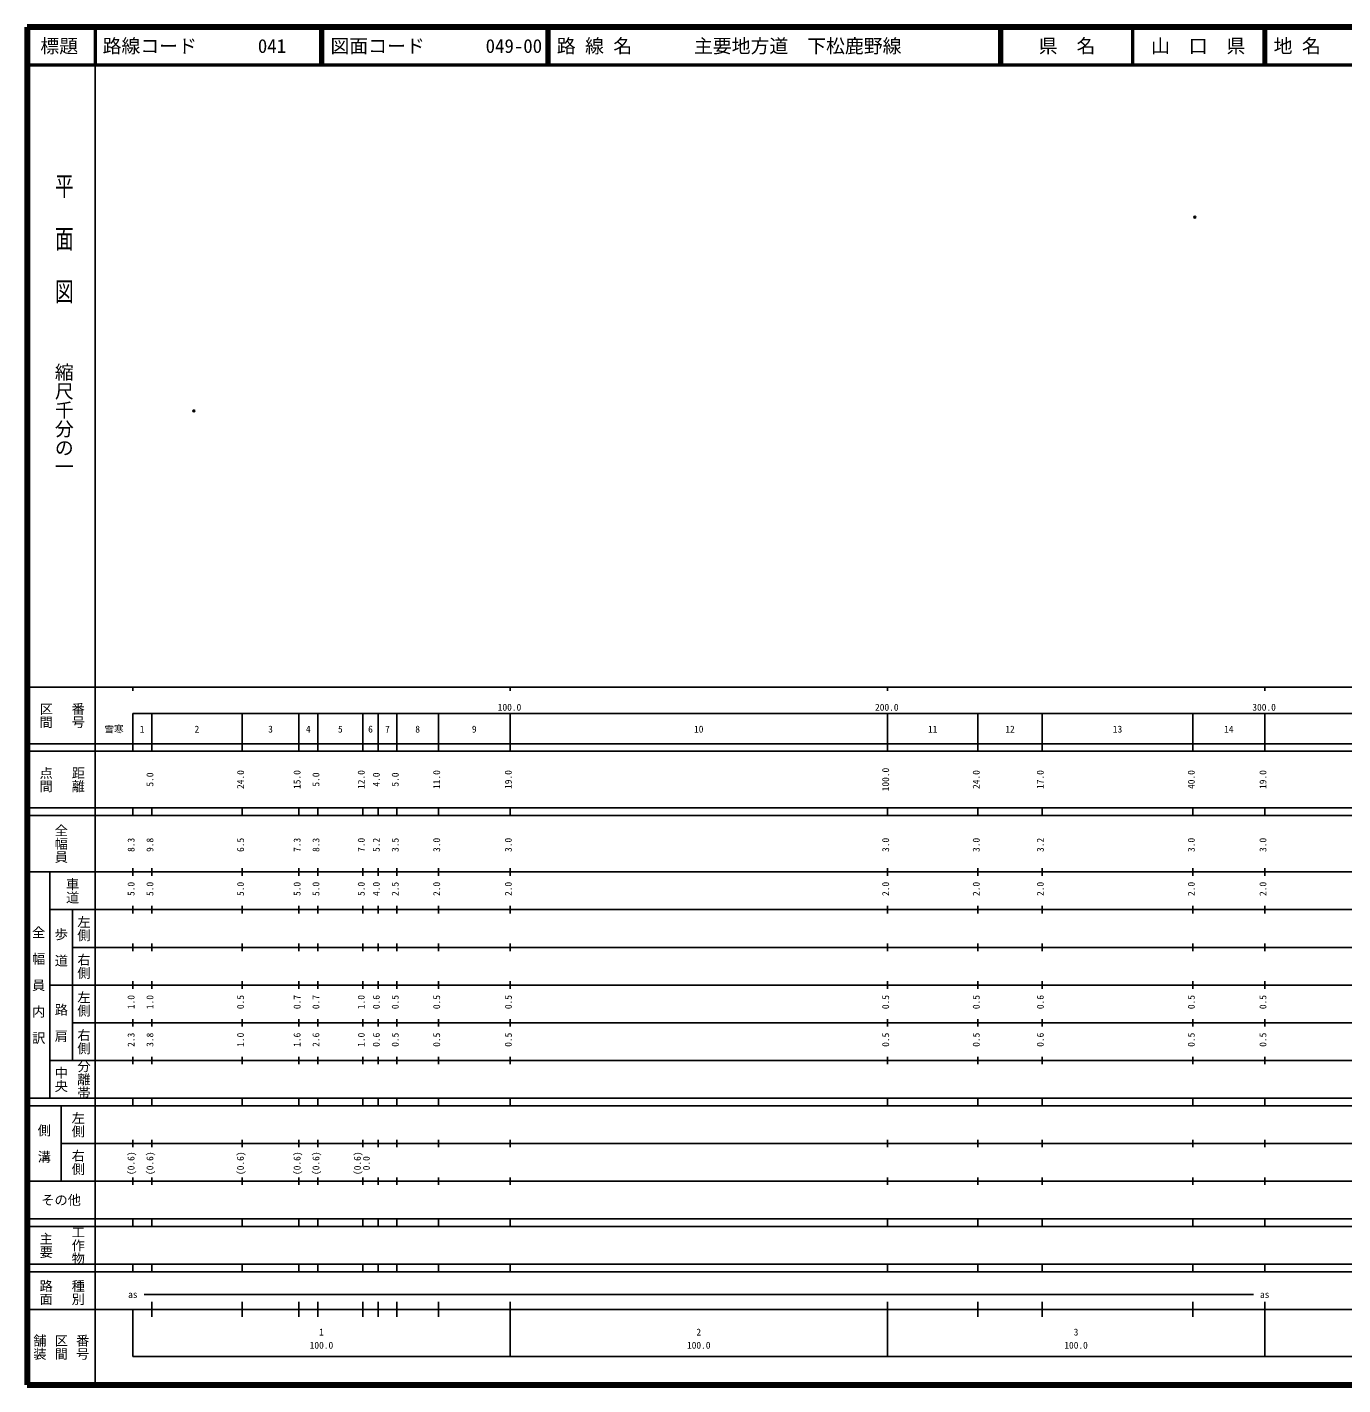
# Model space of a CAD drawing. Units: millimetres on the paper. Extents: x 40 to 680, y 20 to 380.
# Drawn here: x 40 to 388.7, y 20 to 380 of the extents above; entities that cross this region are included whole.
import ezdxf
from ezdxf.enums import TextEntityAlignment as Align

# ---------------------------------------------------------------- set-up
doc = ezdxf.new("R2010")
doc.units = ezdxf.units.MM
doc.header["$PDMODE"] = 32
doc.header["$PDSIZE"] = 0.5
doc.layers.add('M-OTRS', color=6, linetype='Continuous')
doc.layers.add('M-TTL-TXT', color=7, linetype='Continuous')
for name, color, linetype, lineweight in [('M-TTL', 2, 'Continuous', 140), ('M-TTL-BAND', 7, 'Continuous', 25), ('M-TTL-LINE', 7, 'Continuous', 50)]:
    doc.layers.add(name, color=color, linetype=linetype, lineweight=lineweight)
doc.styles.add('@ＭＳ ゴシック', font='')
doc.styles.add('ＭＳ ゴシック', font='')
doc.styles.get('@ＭＳ ゴシック').set_extended_font_data('@MS Gothic')
doc.styles.get('ＭＳ ゴシック').set_extended_font_data('MS Gothic')

msp = doc.modelspace()

# ---------------------------------------------------------------- linework, layer by layer
at = {"layer": 'M-OTRS'}
for p in [(349.48, 329.635), (84.201, 278.227)]:
    msp.add_point(p, dxfattribs=at)
at = {"layer": 'M-TTL'}
for p, q in [((40, 380), (40, 20)), ((680, 380), (40, 380)), ((40, 20), (680, 20))]:
    msp.add_line(p, q, dxfattribs=at)
at = {"layer": 'M-TTL-BAND'}
for p, q in [((58, 370), (58, 20)), ((40, 205), (579, 205)), ((68, 205), (68, 204)), ((168, 205), (168, 204)), ((268, 205), (268, 204)), ((368, 205), (368, 204)), ((68, 198), (579, 198)), ((68, 198), (68, 188)), ((73, 188), (73, 198)), ((97, 188), (97, 198)), ((112, 188), (112, 198)), ((117, 188), (117, 198)), ((129, 188), (129, 198)), ((133, 188), (133, 198)), ((138, 188), (138, 198)), ((149, 188), (149, 198)), ((168, 188), (168, 198)), ((268, 188), (268, 198)), ((292, 188), (292, 198)), ((309, 188), (309, 198)), ((349, 188), (349, 198)), ((368, 188), (368, 198)), ((40, 190), (579, 190)), ((40, 188), (579, 188)), ((40, 173), (579, 173)), ((68, 171), (68, 173)), ((73, 171), (73, 173)), ((97, 171), (97, 173)), ((112, 171), (112, 173)), ((117, 171), (117, 173)), ((129, 171), (129, 173)), ((133, 171), (133, 173)), ((138, 171), (138, 173)), ((149, 171), (149, 173)), ((168, 171), (168, 173)), ((268, 171), (268, 173)), ((292, 171), (292, 173)), ((309, 171), (309, 173)), ((349, 171), (349, 173)), ((368, 171), (368, 173)), ((40, 171), (579, 171)), ((40, 156), (579, 156)), ((46, 96), (46, 156)), ((68, 155), (68, 157)), ((73, 155), (73, 157)), ((97, 155), (97, 157)), ((112, 155), (112, 157)), ((117, 155), (117, 157)), ((129, 155), (129, 157)), ((133, 155), (133, 157)), ((138, 155), (138, 157)), ((149, 155), (149, 157)), ((168, 155), (168, 157)), ((268, 155), (268, 157)), ((292, 155), (292, 157)), ((309, 155), (309, 157)), ((349, 155), (349, 157)), ((368, 155), (368, 157)), ((46, 146), (579, 146)), ((52, 146), (52, 106)), ((68, 145), (68, 147)), ((73, 145), (73, 147)), ((97, 145), (97, 147)), ((112, 145), (112, 147)), ((117, 145), (117, 147)), ((129, 145), (129, 147)), ((133, 145), (133, 147)), ((138, 145), (138, 147)), ((149, 145), (149, 147)), ((168, 145), (168, 147)), ((268, 145), (268, 147)), ((292, 145), (292, 147)), ((309, 145), (309, 147)), ((349, 145), (349, 147)), ((368, 145), (368, 147)), ((68, 135), (68, 137)), ((73, 135), (73, 137)), ((97, 135), (97, 137)), ((112, 135), (112, 137)), ((117, 135), (117, 137)), ((129, 135), (129, 137)), ((133, 135), (133, 137)), ((138, 135), (138, 137)), ((149, 135), (149, 137)), ((168, 135), (168, 137)), ((268, 135), (268, 137)), ((292, 135), (292, 137)), ((309, 135), (309, 137)), ((349, 135), (349, 137)), ((368, 135), (368, 137)), ((52, 136), (579, 136)), ((46, 126), (579, 126)), ((68, 125), (68, 127)), ((73, 125), (73, 127)), ((97, 125), (97, 127)), ((112, 125), (112, 127)), ((117, 125), (117, 127)), ((129, 125), (129, 127)), ((133, 125), (133, 127)), ((138, 125), (138, 127)), ((149, 125), (149, 127)), ((168, 125), (168, 127)), ((268, 125), (268, 127)), ((292, 125), (292, 127)), ((309, 125), (309, 127)), ((349, 125), (349, 127)), ((368, 125), (368, 127)), ((52, 116), (579, 116)), ((68, 115), (68, 117)), ((73, 115), (73, 117)), ((97, 115), (97, 117)), ((112, 115), (112, 117)), ((117, 115), (117, 117)), ((129, 115), (129, 117)), ((133, 115), (133, 117)), ((138, 115), (138, 117)), ((149, 115), (149, 117)), ((168, 115), (168, 117)), ((268, 115), (268, 117)), ((292, 115), (292, 117)), ((309, 115), (309, 117)), ((349, 115), (349, 117)), ((368, 115), (368, 117)), ((46, 106), (579, 106)), ((68, 105), (68, 107)), ((73, 105), (73, 107)), ((97, 105), (97, 107)), ((112, 105), (112, 107)), ((117, 105), (117, 107)), ((129, 105), (129, 107)), ((133, 105), (133, 107)), ((138, 105), (138, 107)), ((149, 105), (149, 107)), ((168, 105), (168, 107)), ((268, 105), (268, 107)), ((292, 105), (292, 107)), ((309, 105), (309, 107)), ((349, 105), (349, 107)), ((368, 105), (368, 107)), ((40, 96), (579, 96)), ((40, 94), (579, 94)), ((49, 94), (49, 74)), ((68, 94), (68, 96)), ((73, 94), (73, 96)), ((97, 94), (97, 96)), ((112, 94), (112, 96)), ((117, 94), (117, 96)), ((129, 94), (129, 96)), ((133, 94), (133, 96)), ((138, 94), (138, 96)), ((149, 94), (149, 96)), ((168, 94), (168, 96)), ((268, 94), (268, 96)), ((292, 94), (292, 96)), ((309, 94), (309, 96)), ((349, 94), (349, 96)), ((368, 94), (368, 96)), ((49, 84), (579, 84)), ((68, 83), (68, 85)), ((73, 83), (73, 85)), ((97, 83), (97, 85)), ((112, 83), (112, 85)), ((117, 83), (117, 85)), ((129, 83), (129, 85)), ((133, 83), (133, 85)), ((138, 83), (138, 85)), ((149, 83), (149, 85)), ((168, 83), (168, 85)), ((268, 83), (268, 85)), ((292, 83), (292, 85)), ((309, 83), (309, 85)), ((349, 83), (349, 85)), ((368, 83), (368, 85)), ((40, 74), (579, 74)), ((68, 73), (68, 75)), ((73, 73), (73, 75)), ((97, 73), (97, 75)), ((112, 73), (112, 75)), ((117, 73), (117, 75)), ((129, 73), (129, 75)), ((133, 73), (133, 75)), ((138, 73), (138, 75)), ((149, 73), (149, 75)), ((168, 73), (168, 75)), ((268, 73), (268, 75)), ((292, 73), (292, 75)), ((309, 73), (309, 75)), ((349, 73), (349, 75)), ((368, 73), (368, 75)), ((40, 64), (579, 64)), ((40, 62), (579, 62)), ((68, 62), (68, 64)), ((73, 62), (73, 64)), ((97, 62), (97, 64)), ((112, 62), (112, 64)), ((117, 62), (117, 64)), ((129, 62), (129, 64)), ((133, 62), (133, 64)), ((138, 62), (138, 64)), ((149, 62), (149, 64)), ((168, 62), (168, 64)), ((268, 62), (268, 64)), ((292, 62), (292, 64)), ((309, 62), (309, 64)), ((349, 62), (349, 64)), ((368, 62), (368, 64)), ((40, 52), (579, 52)), ((68, 50), (68, 52)), ((73, 50), (73, 52)), ((97, 50), (97, 52)), ((112, 50), (112, 52)), ((117, 50), (117, 52)), ((129, 50), (129, 52)), ((133, 50), (133, 52)), ((138, 50), (138, 52)), ((149, 50), (149, 52)), ((168, 50), (168, 52)), ((268, 50), (268, 52)), ((292, 50), (292, 52)), ((309, 50), (309, 52)), ((349, 50), (349, 52)), ((368, 50), (368, 52)), ((40, 50), (579, 50)), ((71, 44), (365, 44)), ((40, 40), (579, 40)), ((68, 40), (68, 27.5)), ((73, 38), (73, 42)), ((97, 38), (97, 42)), ((112, 38), (112, 42)), ((117, 38), (117, 42)), ((129, 38), (129, 42)), ((133, 38), (133, 42)), ((138, 38), (138, 42)), ((149, 38), (149, 42)), ((168, 27.5), (168, 42)), ((268, 27.5), (268, 42)), ((292, 38), (292, 42)), ((309, 38), (309, 42)), ((349, 38), (349, 42)), ((368, 27.5), (368, 42)), ((68, 27.5), (579, 27.5))]:
    msp.add_line(p, q, dxfattribs=at)
at = {"layer": 'M-TTL-LINE'}
for p, q in [((58, 380), (58, 370)), ((117.75, 380), (117.75, 370)), ((118.25, 380), (118.25, 370)), ((177.75, 380), (177.75, 370)), ((178.25, 380), (178.25, 370)), ((297.75, 380), (297.75, 370)), ((298.25, 380), (298.25, 370)), ((333, 380), (333, 370)), ((367.75, 380), (367.75, 370)), ((368.25, 380), (368.25, 370)), ((40, 370), (680, 370))]:
    msp.add_line(p, q, dxfattribs=at)

# ---------------------------------------------------------------- texts
at = {"layer": 'M-TTL-BAND', "style": '@ＭＳ ゴシック', "width": 1.4}
msp.add_text('平  面  図', height=3.666, rotation=270, dxfattribs=at).set_placement((49.777, 306.475), align=Align.MIDDLE_RIGHT)
at = {"layer": 'M-TTL-BAND', "style": '@ＭＳ ゴシック'}
msp.add_text('縮尺千分の一', height=3.666, rotation=270, dxfattribs=at).set_placement((49.777, 261.03), align=Align.MIDDLE_RIGHT)
for s, p in [('区間', (45, 197.5)), ('番号', (53.5, 197.5)), ('点間', (45, 180.5)), ('距離', (53.5, 180.5)), ('全幅員', (49, 163.5)), ('車道', (52, 151)), ('左側', (55, 141)), ('全\u3000幅\u3000員\u3000内\u3000訳', (43, 126)), ('歩\u3000道', (49, 136)), ('右側', (55, 131)), ('左側', (55, 121)), ('路\u3000肩', (49, 116)), ('右側', (55, 111)), ('分離帯', (55, 101)), ('中央', (49, 101)), ('左側', (53.5, 89)), ('側\u3000溝', (44.5, 84)), ('右側', (53.5, 79)), ('工作物', (53.5, 57)), ('主要', (45, 57)), ('路面', (45, 44.5)), ('種別', (53.5, 44.5)), ('舗装', (43.333, 30)), ('区間', (49, 30)), ('番号', (54.667, 30))]:
    msp.add_text(s, height=2.566, rotation=270, dxfattribs=at).set_placement(p, align=Align.MIDDLE_CENTER)
at = {"layer": 'M-TTL-BAND', "style": 'ＭＳ ゴシック'}
for s, p in [('100.0', (167.844, 198.195)), ('200.0', (267.844, 198.195)), ('300.0', (367.844, 198.195)), ('雪寒', (63.017, 192.405)), ('1', (70.5, 192.405)), ('2', (85, 192.405)), ('3', (104.5, 192.405)), ('4', (114.5, 192.405)), ('5', (123, 192.405)), ('6', (131, 192.405)), ('7', (135.5, 192.405)), ('8', (143.5, 192.405)), ('9', (158.5, 192.405)), ('10', (218, 192.405)), ('11', (280, 192.405)), ('12', (300.5, 192.405)), ('13', (329, 192.405)), ('14', (358.5, 192.405)), ('as', (68, 42.5)), ('as', (368, 42.5)), ('1', (118, 32.523)), ('2', (218, 32.523)), ('3', (318, 32.523)), ('100.0', (118, 29.033)), ('100.0', (218, 29.033)), ('100.0', (318, 29.033))]:
    msp.add_text(s, height=1.833, dxfattribs=at).set_placement(p, align=Align.BOTTOM_CENTER)
for s, p in [('5.0', (74, 180.5)), ('24.0', (98, 180.5)), ('15.0', (113, 180.5)), ('5.0', (118, 180.5)), ('12.0', (130, 180.5)), ('4.0', (134, 180.5)), ('5.0', (139, 180.5)), ('11.0', (150, 180.5)), ('19.0', (169, 180.5)), ('100.0', (269, 180.5)), ('24.0', (293, 180.5)), ('17.0', (310, 180.5)), ('40.0', (350, 180.5)), ('19.0', (369, 180.5)), ('8.3', (69, 163.174)), ('9.8', (74, 163.174)), ('6.5', (98, 163.174)), ('7.3', (113, 163.174)), ('8.3', (118, 163.174)), ('7.0', (130, 163.174)), ('5.2', (134, 163.174)), ('3.5', (139, 163.174)), ('3.0', (150, 163.174)), ('3.0', (169, 163.174)), ('3.0', (269, 163.174)), ('3.0', (293, 163.174)), ('3.2', (310, 163.174)), ('3.0', (350, 163.174)), ('3.0', (369, 163.174)), ('5.0', (69, 151.5)), ('5.0', (74, 151.5)), ('5.0', (98, 151.5)), ('5.0', (113, 151.5)), ('5.0', (118, 151.5)), ('5.0', (130, 151.5)), ('4.0', (134, 151.5)), ('2.5', (139, 151.5)), ('2.0', (150, 151.5)), ('2.0', (169, 151.5)), ('2.0', (269, 151.5)), ('2.0', (293, 151.5)), ('2.0', (310, 151.5)), ('2.0', (350, 151.5)), ('2.0', (369, 151.5)), ('1.0', (69, 121.5)), ('1.0', (74, 121.5)), ('0.5', (98, 121.5)), ('0.7', (113, 121.5)), ('0.7', (118, 121.5)), ('1.0', (130, 121.5)), ('0.6', (134, 121.5)), ('0.5', (139, 121.5)), ('0.5', (150, 121.5)), ('0.5', (169, 121.5)), ('0.5', (269, 121.5)), ('0.5', (293, 121.5)), ('0.6', (310, 121.5)), ('0.5', (350, 121.5)), ('0.5', (369, 121.5)), ('2.3', (69, 111.5)), ('3.8', (74, 111.5)), ('1.0', (98, 111.5)), ('1.6', (113, 111.5)), ('2.6', (118, 111.5)), ('1.0', (130, 111.5)), ('0.6', (134, 111.5)), ('0.5', (139, 111.5)), ('0.5', (150, 111.5)), ('0.5', (169, 111.5)), ('0.5', (269, 111.5)), ('0.5', (293, 111.5)), ('0.6', (310, 111.5)), ('0.5', (350, 111.5)), ('0.5', (369, 111.5)), ('(0.6)', (69, 78.764)), ('(0.6)', (74, 78.764)), ('(0.6)', (98, 78.764)), ('(0.6)', (113, 78.764)), ('(0.6)', (118, 78.764)), ('(0.6)', (129, 78.764)), ('0.0', (131.37, 78.764))]:
    msp.add_text(s, height=1.833, rotation=90, dxfattribs=at).set_placement(p, align=Align.BOTTOM_CENTER)
msp.add_text('その他', height=2.566, dxfattribs=at).set_placement((49, 69), align=Align.MIDDLE_CENTER)
at = {"layer": 'M-TTL-TXT', "style": 'ＭＳ ゴシック'}
for s, p in [('標題', (48.5, 375)), ('県\u3000名', (315.625, 375)), ('山\u3000口\u3000県', (350.375, 375))]:
    msp.add_text(s, height=3.666, dxfattribs=at).set_placement(p, align=Align.MIDDLE_CENTER)
for s, p in [('路線コード', (60, 375)), ('041', (101.142, 375)), ('図面コード', (120.38, 375)), ('049-00', (161.521, 375)), ('路 線 名', (180.38, 375)), ('主要地方道\u3000下松鹿野線', (216.734, 375)), ('地 名', (370.38, 375))]:
    msp.add_text(s, height=3.666, dxfattribs=at).set_placement(p, align=Align.MIDDLE_LEFT)

doc.saveas('drawing.dxf')
